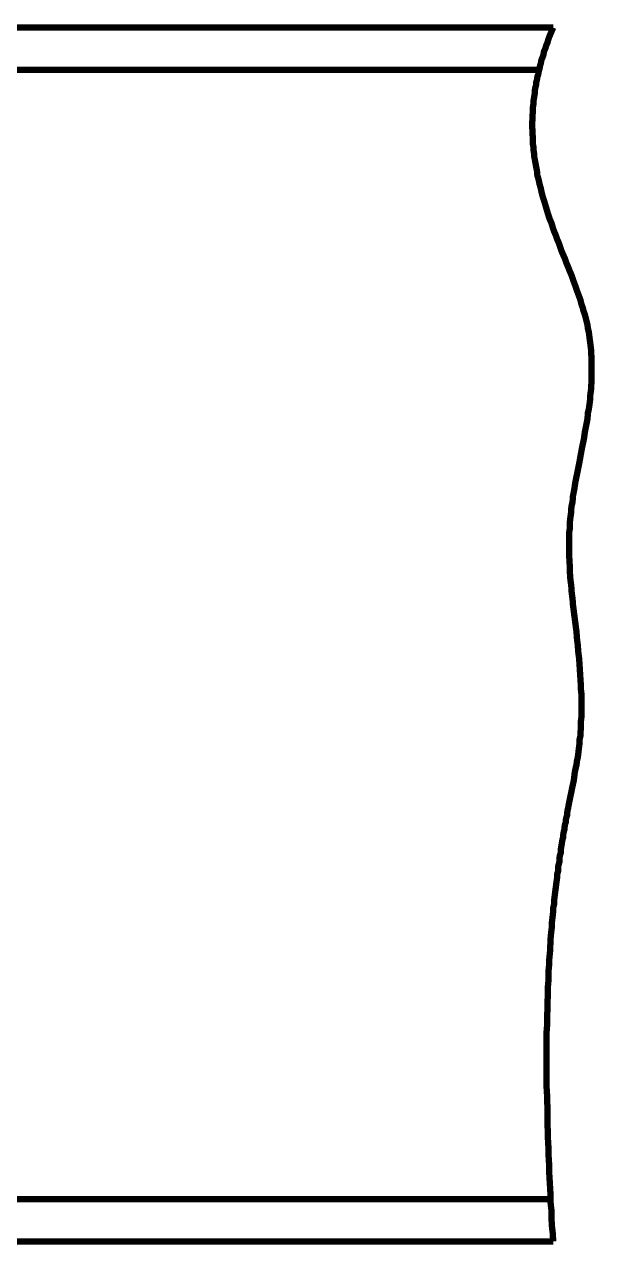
# Model space of a CAD drawing. Header units: millimetres. Extents: x 5315 to 5554, y 2783 to 3056.
# Drawn here: x 5495.1 to 5517.97, y 2848.99 to 2897.89 of the extents above; entities that cross this region are included whole.
import ezdxf

# ---------------------------------------------------------------- set-up
doc = ezdxf.new("R2010")
doc.units = ezdxf.units.MM
doc.layers.add('P', color=7, linetype='Continuous')

msp = doc.modelspace()

# ---------------------------------------------------------------- linework, layer by layer
at = {"layer": 'P', "const_width": 0.254}
for points in [[(5426.174, 2897.762), (5516.308, 2897.762)], [(5516.308, 2849.114), (5516.291, 2849.431), (5516.255, 2849.749), (5516.238, 2850.066), (5516.238, 2850.366), (5516.203, 2850.666), (5516.203, 2850.966), (5516.185, 2851.248), (5516.167, 2851.548), (5516.15, 2851.83), (5516.15, 2852.13), (5516.132, 2852.395), (5516.114, 2852.677), (5516.114, 2852.942), (5516.097, 2853.224), (5516.097, 2853.488), (5516.079, 2853.753), (5516.079, 2854), (5516.079, 2854.265), (5516.079, 2854.511), (5516.061, 2854.776), (5516.061, 2855.005), (5516.044, 2855.27), (5516.044, 2855.499), (5516.044, 2855.746), (5516.044, 2855.976), (5516.044, 2856.205), (5516.044, 2856.434), (5516.044, 2856.663), (5516.044, 2856.893), (5516.044, 2857.104), (5516.044, 2857.316), (5516.044, 2857.528), (5516.061, 2857.739), (5516.061, 2857.951), (5516.061, 2858.163), (5516.079, 2858.374), (5516.079, 2858.568), (5516.079, 2858.762), (5516.097, 2858.956), (5516.097, 2859.151), (5516.097, 2859.345), (5516.114, 2859.521), (5516.114, 2859.715), (5516.114, 2859.891), (5516.132, 2860.068), (5516.15, 2860.244), (5516.15, 2860.421), (5516.167, 2860.597), (5516.185, 2860.773), (5516.185, 2860.932), (5516.203, 2861.091), (5516.203, 2861.25), (5516.22, 2861.426), (5516.238, 2861.585), (5516.255, 2861.726), (5516.255, 2861.885), (5516.273, 2862.043), (5516.291, 2862.184), (5516.308, 2862.343), (5516.308, 2862.484), (5516.344, 2862.625), (5516.344, 2862.766), (5516.361, 2862.908), (5516.379, 2863.049), (5516.397, 2863.19), (5516.414, 2863.313), (5516.432, 2863.454), (5516.449, 2863.578), (5516.467, 2863.701), (5516.467, 2863.825), (5516.502, 2863.948), (5516.502, 2864.089), (5516.52, 2864.195), (5516.555, 2864.319), (5516.555, 2864.442), (5516.573, 2864.566), (5516.608, 2864.671), (5516.608, 2864.777), (5516.626, 2864.901), (5516.644, 2865.007), (5516.661, 2865.112), (5516.679, 2865.218), (5516.714, 2865.324), (5516.714, 2865.43), (5516.732, 2865.536), (5516.767, 2865.642), (5516.767, 2865.73), (5516.785, 2865.836), (5516.82, 2865.941), (5516.82, 2866.03), (5516.838, 2866.118), (5516.873, 2866.224), (5516.873, 2866.312), (5516.89, 2866.418), (5516.908, 2866.488), (5516.926, 2866.594), (5516.961, 2866.771), (5516.996, 2866.947), (5517.032, 2867.106), (5517.067, 2867.282), (5517.102, 2867.441), (5517.137, 2867.6), (5517.155, 2867.758), (5517.173, 2867.917), (5517.208, 2868.076), (5517.243, 2868.217), (5517.261, 2868.376), (5517.296, 2868.517), (5517.314, 2868.658), (5517.331, 2868.817), (5517.349, 2868.958), (5517.367, 2869.099), (5517.367, 2869.24), (5517.402, 2869.381), (5517.402, 2869.54), (5517.42, 2869.663), (5517.42, 2869.822), (5517.42, 2869.963), (5517.437, 2870.104), (5517.437, 2870.245), (5517.437, 2870.386), (5517.437, 2870.528), (5517.437, 2870.669), (5517.437, 2870.81), (5517.437, 2870.933), (5517.437, 2871.092), (5517.42, 2871.233), (5517.42, 2871.357), (5517.402, 2871.639), (5517.384, 2871.921), (5517.367, 2872.186), (5517.349, 2872.468), (5517.314, 2872.732), (5517.296, 2872.997), (5517.261, 2873.279), (5517.243, 2873.544), (5517.173, 2874.073), (5517.137, 2874.355), (5517.102, 2874.62), (5517.084, 2874.867), (5517.049, 2875.131), (5517.032, 2875.396), (5516.996, 2875.661), (5516.979, 2875.907), (5516.979, 2876.172), (5516.961, 2876.313), (5516.961, 2876.437), (5516.943, 2876.578), (5516.943, 2876.701), (5516.943, 2876.825), (5516.943, 2876.948), (5516.943, 2877.072), (5516.943, 2877.213), (5516.943, 2877.336), (5516.943, 2877.477), (5516.961, 2877.601), (5516.979, 2877.724), (5516.979, 2877.848), (5516.979, 2877.971), (5516.996, 2878.112), (5517.014, 2878.236), (5517.032, 2878.359), (5517.032, 2878.483), (5517.049, 2878.606), (5517.084, 2878.747), (5517.102, 2878.994), (5517.155, 2879.259), (5517.19, 2879.506), (5517.243, 2879.77), (5517.296, 2880.017), (5517.349, 2880.282), (5517.437, 2880.776), (5517.49, 2881.04), (5517.543, 2881.287), (5517.578, 2881.552), (5517.631, 2881.816), (5517.684, 2882.081), (5517.702, 2882.328), (5517.737, 2882.469), (5517.755, 2882.593), (5517.772, 2882.716), (5517.79, 2882.857), (5517.79, 2882.981), (5517.808, 2883.122), (5517.825, 2883.245), (5517.825, 2883.386), (5517.843, 2883.51), (5517.843, 2883.651), (5517.843, 2883.774), (5517.843, 2883.916), (5517.843, 2884.057), (5517.843, 2884.18), (5517.843, 2884.321), (5517.843, 2884.462), (5517.843, 2884.586), (5517.825, 2884.727), (5517.825, 2884.868), (5517.808, 2885.009), (5517.79, 2885.15), (5517.772, 2885.274), (5517.755, 2885.415), (5517.737, 2885.556), (5517.702, 2885.697), (5517.684, 2885.838), (5517.649, 2885.979), (5517.614, 2886.12), (5517.578, 2886.261), (5517.525, 2886.403), (5517.49, 2886.544), (5517.437, 2886.685), (5517.402, 2886.844), (5517.349, 2886.985), (5517.296, 2887.126), (5517.243, 2887.267), (5517.19, 2887.426), (5517.137, 2887.567), (5517.084, 2887.726), (5517.032, 2887.867), (5516.961, 2888.025), (5516.908, 2888.166), (5516.838, 2888.325), (5516.785, 2888.484), (5516.714, 2888.643), (5516.644, 2888.801), (5516.591, 2888.96), (5516.538, 2889.119), (5516.467, 2889.278), (5516.414, 2889.436), (5516.344, 2889.595), (5516.291, 2889.754), (5516.238, 2889.93), (5516.167, 2890.089), (5516.114, 2890.248), (5516.061, 2890.424), (5516.009, 2890.601), (5515.956, 2890.777), (5515.903, 2890.936), (5515.85, 2891.13), (5515.814, 2891.306), (5515.762, 2891.483), (5515.726, 2891.659), (5515.673, 2891.835), (5515.656, 2892.029), (5515.62, 2892.206), (5515.585, 2892.4), (5515.55, 2892.576), (5515.55, 2892.682), (5515.532, 2892.77), (5515.515, 2892.876), (5515.515, 2892.982), (5515.497, 2893.07), (5515.497, 2893.158), (5515.497, 2893.264), (5515.497, 2893.37), (5515.479, 2893.458), (5515.479, 2893.564), (5515.479, 2893.67), (5515.462, 2893.758), (5515.462, 2893.864), (5515.462, 2893.97), (5515.479, 2894.058), (5515.479, 2894.164), (5515.479, 2894.27), (5515.497, 2894.375), (5515.497, 2894.481), (5515.497, 2894.587), (5515.515, 2894.693), (5515.515, 2894.799), (5515.532, 2894.905), (5515.55, 2895.01), (5515.568, 2895.116), (5515.568, 2895.222), (5515.585, 2895.328), (5515.62, 2895.451), (5515.62, 2895.557), (5515.656, 2895.663), (5515.673, 2895.786), (5515.709, 2895.892), (5515.726, 2895.998), (5515.762, 2896.122), (5515.779, 2896.227), (5515.814, 2896.333), (5515.832, 2896.457), (5515.885, 2896.58), (5515.92, 2896.686), (5515.938, 2896.81), (5515.991, 2896.915), (5516.026, 2897.039), (5516.079, 2897.162), (5516.114, 2897.286), (5516.15, 2897.392), (5516.203, 2897.515), (5516.255, 2897.639), (5516.308, 2897.762)], [(5426.174, 2896.069), (5515.744, 2896.069)], [(5426.174, 2850.807), (5516.308, 2850.807)], [(5426.174, 2849.114), (5516.308, 2849.114)]]:
    msp.add_lwpolyline(points, dxfattribs=at)

doc.saveas('drawing.dxf')
